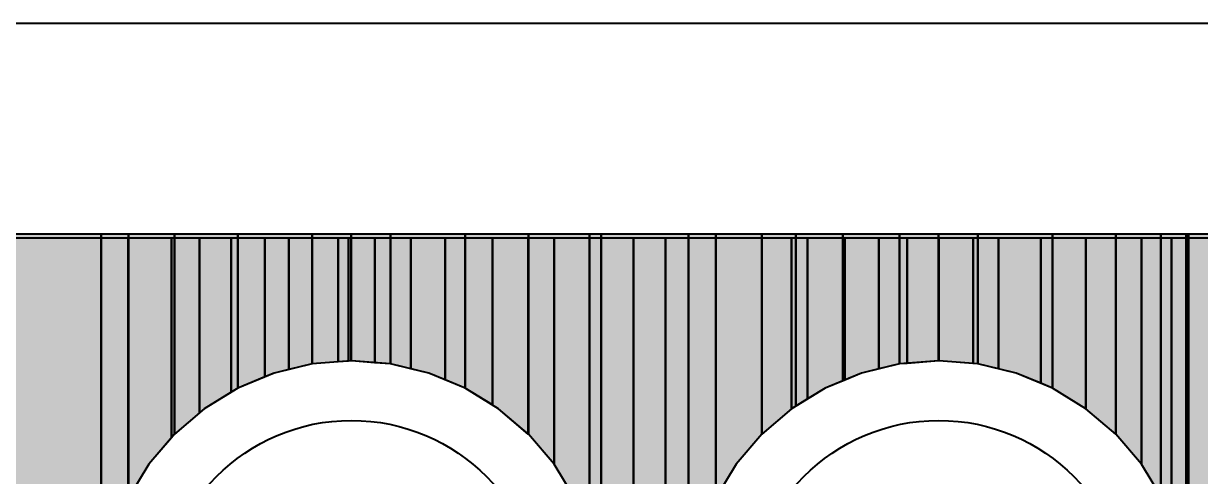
# Model space of a CAD drawing. Header units: millimetres. Extents: x 2 to 110, y 3 to 56.
# Drawn here: x 58.85 to 63.94, y 53.94 to 55.9 of the extents above; entities that cross this region are included whole.
import ezdxf

# ---------------------------------------------------------------- set-up
doc = ezdxf.new("R2010")
doc.units = ezdxf.units.MM
for name, color, linetype in [('bottom_copper', 7, 'Continuous'), ('bottom_silk', 7, 'Continuous'), ('outline', 7, 'Continuous'), ('top_copper', 7, 'Continuous'), ('top_silk', 7, 'Continuous')]:
    doc.layers.add(name, color=color, linetype=linetype)

# ---------------------------------------------------------------- blocks, each defined once
blk = doc.blocks.new('Block30709')
at = {"layer": 'bottom_copper', "lineweight": 40}
for points in [[(0, 50.82), (-0.085, 50.7848), (-0.161, 50.7383), (-0.161, 51.435), (0, 51.435), (0, 50.82)], [(0.1476, 50.868), (0.072, 50.8498), (0, 50.82), (0, 51.435), (0.1476, 51.435), (0.1476, 50.868)], [(0.2692, 50.892), (0.2372, 50.8895), (0.1476, 50.868), (0.1476, 51.435), (0.2692, 51.435), (0.2692, 50.892)], [(0.4066, 50.9028), (0.2692, 50.892), (0.2692, 51.435), (0.4066, 51.435), (0.4066, 50.9028)], [(0.5552, 50.8911), (0.4066, 50.9028), (0.4066, 51.435), (0.5552, 51.435), (0.5552, 50.8911)], [(0.6651, 50.8681), (0.576, 50.8895), (0.5552, 50.8911), (0.5552, 51.435), (0.6651, 51.435), (0.6651, 50.8681)], [(0.8472, 50.8059), (0.7412, 50.8498), (0.6651, 50.8681), (0.6651, 51.435), (0.8472, 51.435), (0.8472, 50.8059)], [(1.0431, 50.696), (0.8982, 50.7848), (0.8472, 50.8059), (0.8472, 51.435), (1.0431, 51.435), (1.0431, 50.696)], [(1.1723, 50.5857), (1.0431, 50.696), (1.0431, 51.435), (1.1723, 51.435), (1.1723, 50.5857)], [(1.2826, 50.4565), (1.1723, 50.5857), (1.1723, 51.435), (1.2826, 51.435), (1.2826, 50.4565)], [(1.4126, 50.2121), (1.3714, 50.3116), (1.2826, 50.4565), (1.2826, 51.435), (1.4126, 51.435), (1.4126, 50.2121)], [(1.4861, 49.82), (1.4761, 49.9894), (1.4364, 50.1546), (1.4126, 50.2121), (1.4126, 51.435), (1.4861, 51.435), (1.4861, 49.82)], [(1.5901, 24.0881), (1.4896, 24.0265), (1.4861, 24.0235), (1.4861, 51.435), (1.5901, 51.435), (1.5901, 24.0881)]]:
    blk.add_hatch(color=7, dxfattribs=at).paths.add_polyline_path(points, flags=0)
at = {"layer": 'bottom_copper', "color": 7, "lineweight": 40}
for points in [[(0, 50.82), (-0.085, 50.7848), (-0.161, 50.7383), (-0.161, 51.435), (0, 51.435), (0, 50.82)], [(0.1476, 50.868), (0.072, 50.8498), (0, 50.82), (0, 51.435), (0.1476, 51.435), (0.1476, 50.868)], [(0.2692, 50.892), (0.2372, 50.8895), (0.1476, 50.868), (0.1476, 51.435), (0.2692, 51.435), (0.2692, 50.892)], [(0.4066, 50.9028), (0.2692, 50.892), (0.2692, 51.435), (0.4066, 51.435), (0.4066, 50.9028)], [(0.5552, 50.8911), (0.4066, 50.9028), (0.4066, 51.435), (0.5552, 51.435), (0.5552, 50.8911)], [(0.6651, 50.8681), (0.576, 50.8895), (0.5552, 50.8911), (0.5552, 51.435), (0.6651, 51.435), (0.6651, 50.8681)], [(0.8472, 50.8059), (0.7412, 50.8498), (0.6651, 50.8681), (0.6651, 51.435), (0.8472, 51.435), (0.8472, 50.8059)], [(1.0431, 50.696), (0.8982, 50.7848), (0.8472, 50.8059), (0.8472, 51.435), (1.0431, 51.435), (1.0431, 50.696)], [(1.1723, 50.5857), (1.0431, 50.696), (1.0431, 51.435), (1.1723, 51.435), (1.1723, 50.5857)], [(1.2826, 50.4565), (1.1723, 50.5857), (1.1723, 51.435), (1.2826, 51.435), (1.2826, 50.4565)], [(1.4126, 50.2121), (1.3714, 50.3116), (1.2826, 50.4565), (1.2826, 51.435), (1.4126, 51.435), (1.4126, 50.2121)], [(1.4861, 49.82), (1.4761, 49.9894), (1.4364, 50.1546), (1.4126, 50.2121), (1.4126, 51.435), (1.4861, 51.435), (1.4861, 49.82)], [(1.5901, 24.0881), (1.4896, 24.0265), (1.4861, 24.0235), (1.4861, 51.435), (1.5901, 51.435), (1.5901, 24.0881)]]:
    blk.add_lwpolyline(points, close=True, dxfattribs=at)
blk = doc.blocks.new('Block32048')
at = {"layer": 'bottom_copper', "lineweight": 40}
for points in [[(0, 28.4395), (-0.1014, 28.4475), (-0.1031, 28.4474), (-0.1031, 28.9797), (0, 28.9797), (0, 28.4395)], [(0.1555, 28.4131), (0.068, 28.4342), (0, 28.4395), (0, 28.9797), (0.1555, 28.9797), (0.1555, 28.4131)], [(0.3033, 28.3654), (0.2332, 28.3945), (0.1555, 28.4131), (0.1555, 28.9797), (0.3033, 28.9797), (0.3033, 28.3654)], [(0.508, 28.2573), (0.3902, 28.3295), (0.3033, 28.3654), (0.3033, 28.9797), (0.508, 28.9797), (0.508, 28.2573)], [(0.6635, 28.1311), (0.5351, 28.2407), (0.508, 28.2573), (0.508, 28.9797), (0.6635, 28.9797), (0.6635, 28.1311)], [(0.7746, 28.0012), (0.6643, 28.1304), (0.6635, 28.1311), (0.6635, 28.9797), (0.7746, 28.9797), (0.7746, 28.0012)], [(0.9284, 27.6993), (0.8634, 27.8563), (0.7746, 28.0012), (0.7746, 28.9797), (0.9284, 28.9797), (0.9284, 27.6993)], [(0.9781, 27.3647), (0.9681, 27.5341), (0.9284, 27.6993), (0.9284, 28.9797), (0.9781, 28.9797), (0.9781, 27.3647)], [(1.1179, 16.9974), (1.0481, 16.9157), (0.9781, 16.8015), (0.9781, 28.9797), (1.1179, 28.9797), (1.1179, 16.9974)], [(1.2567, 17.1267), (1.152, 17.0373), (1.1179, 16.9974), (1.1179, 28.9797), (1.2567, 28.9797), (1.2567, 17.1267)], [(1.3558, 17.1916), (1.2736, 17.1412), (1.2567, 17.1267), (1.2567, 28.9797), (1.3558, 28.9797), (1.3558, 17.1916)], [(1.4738, 27.8563), (1.4088, 27.6993), (1.3691, 27.5341), (1.3558, 27.3647), (1.3558, 28.9797), (1.4738, 28.9797), (1.4738, 27.8563)], [(1.6729, 28.1304), (1.5626, 28.0012), (1.4738, 27.8563), (1.4738, 28.9797), (1.6729, 28.9797), (1.6729, 28.1304)], [(1.8021, 28.2407), (1.6729, 28.1304), (1.6729, 28.9797), (1.8021, 28.9797), (1.8021, 28.2407)], [(1.871, 28.283), (1.8021, 28.2407), (1.8021, 28.9797), (1.871, 28.9797), (1.871, 28.283)]]:
    blk.add_hatch(color=7, dxfattribs=at).paths.add_polyline_path(points, flags=0)
at = {"layer": 'bottom_copper', "color": 7, "lineweight": 40}
for points in [[(0, 28.4395), (-0.1014, 28.4475), (-0.1031, 28.4474), (-0.1031, 28.9797), (0, 28.9797), (0, 28.4395)], [(0.1555, 28.4131), (0.068, 28.4342), (0, 28.4395), (0, 28.9797), (0.1555, 28.9797), (0.1555, 28.4131)], [(0.3033, 28.3654), (0.2332, 28.3945), (0.1555, 28.4131), (0.1555, 28.9797), (0.3033, 28.9797), (0.3033, 28.3654)], [(0.508, 28.2573), (0.3902, 28.3295), (0.3033, 28.3654), (0.3033, 28.9797), (0.508, 28.9797), (0.508, 28.2573)], [(0.6635, 28.1311), (0.5351, 28.2407), (0.508, 28.2573), (0.508, 28.9797), (0.6635, 28.9797), (0.6635, 28.1311)], [(0.7746, 28.0012), (0.6643, 28.1304), (0.6635, 28.1311), (0.6635, 28.9797), (0.7746, 28.9797), (0.7746, 28.0012)], [(0.9284, 27.6993), (0.8634, 27.8563), (0.7746, 28.0012), (0.7746, 28.9797), (0.9284, 28.9797), (0.9284, 27.6993)], [(0.9781, 27.3647), (0.9681, 27.5341), (0.9284, 27.6993), (0.9284, 28.9797), (0.9781, 28.9797), (0.9781, 27.3647)], [(1.1179, 16.9974), (1.0481, 16.9157), (0.9781, 16.8015), (0.9781, 28.9797), (1.1179, 28.9797), (1.1179, 16.9974)], [(1.2567, 17.1267), (1.152, 17.0373), (1.1179, 16.9974), (1.1179, 28.9797), (1.2567, 28.9797), (1.2567, 17.1267)], [(1.3558, 17.1916), (1.2736, 17.1412), (1.2567, 17.1267), (1.2567, 28.9797), (1.3558, 28.9797), (1.3558, 17.1916)], [(1.4738, 27.8563), (1.4088, 27.6993), (1.3691, 27.5341), (1.3558, 27.3647), (1.3558, 28.9797), (1.4738, 28.9797), (1.4738, 27.8563)], [(1.6729, 28.1304), (1.5626, 28.0012), (1.4738, 27.8563), (1.4738, 28.9797), (1.6729, 28.9797), (1.6729, 28.1304)], [(1.8021, 28.2407), (1.6729, 28.1304), (1.6729, 28.9797), (1.8021, 28.9797), (1.8021, 28.2407)], [(1.871, 28.283), (1.8021, 28.2407), (1.8021, 28.9797), (1.871, 28.9797), (1.871, 28.283)]]:
    blk.add_lwpolyline(points, close=True, dxfattribs=at)
blk = doc.blocks.new('Block32662')
at = {"layer": 'bottom_copper', "lineweight": 40}
for points in [[(0, 0), (-2.181, -2.1811), (-3.4404, -2.1811), (-3.4404, 42.8669), (0, 42.8669), (0, 0)], [(0.1167, 41.7404), (0.053, 41.5865), (0.0133, 41.4213), (0, 41.2519), (0, 42.8669), (0.1167, 42.8669), (0.1167, 41.7404)], [(0.3042, 42.0025), (0.2068, 41.8884), (0.118, 41.7435), (0.1167, 41.7404), (0.1167, 42.8669), (0.3042, 42.8669), (0.3042, 42.0025)], [(0.4258, 42.1104), (0.3171, 42.0176), (0.3042, 42.0025), (0.3042, 42.8669), (0.4258, 42.8669), (0.4258, 42.1104)], [(0.5621, 42.1989), (0.4463, 42.1279), (0.4258, 42.1104), (0.4258, 42.8669), (0.5621, 42.8669), (0.5621, 42.1989)], [(0.7083, 42.2652), (0.5912, 42.2167), (0.5621, 42.1989), (0.5621, 42.8669), (0.7083, 42.8669), (0.7083, 42.2652)], [(0.8122, 42.2971), (0.7482, 42.2817), (0.7083, 42.2652), (0.7083, 42.8669), (0.8122, 42.8669), (0.8122, 42.2971)], [(1.0248, 42.3302), (0.9134, 42.3214), (0.8122, 42.2971), (0.8122, 42.8669), (1.0248, 42.8669), (1.0248, 42.3302)], [(1.0701, 42.3338), (1.0248, 42.3302), (1.0248, 42.8669), (1.0701, 42.8669), (1.0701, 42.3338)], [(1.0811, 42.3346), (1.0701, 42.3338), (1.0701, 42.8669), (1.0811, 42.8669), (1.0811, 42.3346)]]:
    blk.add_hatch(color=7, dxfattribs=at).paths.add_polyline_path(points, flags=0)
at = {"layer": 'bottom_copper', "color": 7, "lineweight": 40}
for points in [[(0, 0), (-2.181, -2.1811), (-3.4404, -2.1811), (-3.4404, 42.8669), (0, 42.8669), (0, 0)], [(0.1167, 41.7404), (0.053, 41.5865), (0.0133, 41.4213), (0, 41.2519), (0, 42.8669), (0.1167, 42.8669), (0.1167, 41.7404)], [(0.3042, 42.0025), (0.2068, 41.8884), (0.118, 41.7435), (0.1167, 41.7404), (0.1167, 42.8669), (0.3042, 42.8669), (0.3042, 42.0025)], [(0.4258, 42.1104), (0.3171, 42.0176), (0.3042, 42.0025), (0.3042, 42.8669), (0.4258, 42.8669), (0.4258, 42.1104)], [(0.5621, 42.1989), (0.4463, 42.1279), (0.4258, 42.1104), (0.4258, 42.8669), (0.5621, 42.8669), (0.5621, 42.1989)], [(0.7083, 42.2652), (0.5912, 42.2167), (0.5621, 42.1989), (0.5621, 42.8669), (0.7083, 42.8669), (0.7083, 42.2652)], [(0.8122, 42.2971), (0.7482, 42.2817), (0.7083, 42.2652), (0.7083, 42.8669), (0.8122, 42.8669), (0.8122, 42.2971)], [(1.0248, 42.3302), (0.9134, 42.3214), (0.8122, 42.2971), (0.8122, 42.8669), (1.0248, 42.8669), (1.0248, 42.3302)], [(1.0701, 42.3338), (1.0248, 42.3302), (1.0248, 42.8669), (1.0701, 42.8669), (1.0701, 42.3338)], [(1.0811, 42.3346), (1.0701, 42.3338), (1.0701, 42.8669), (1.0811, 42.8669), (1.0811, 42.3346)]]:
    blk.add_lwpolyline(points, close=True, dxfattribs=at)
blk = doc.blocks.new('Block113053')
at = {"layer": 'top_copper', "lineweight": 40}
for points in [[(0, 4.4247), (-0.1694, 4.438), (-0.1711, 4.4379), (-0.1711, 4.9862), (0, 4.9862), (0, 4.4247)], [(0.3222, 4.32), (0.1652, 4.385), (0, 4.4247), (0, 4.9862), (0.3222, 4.9862), (0.3222, 4.32)], [(0.5963, 4.1209), (0.4671, 4.2312), (0.3222, 4.32), (0.3222, 4.9862), (0.5963, 4.9862), (0.5963, 4.1209)], [(0.7914, 3.8533), (0.7066, 3.9917), (0.5963, 4.1209), (0.5963, 4.9862), (0.7914, 4.9862), (0.7914, 3.8533)], [(0.9001, 3.5246), (0.8604, 3.6898), (0.7954, 3.8468), (0.7914, 3.8533), (0.7914, 4.9862), (0.9001, 4.9862), (0.9001, 3.5246)], [(0.9101, 3.3552), (0.9001, 3.5246), (0.9001, 4.9862), (0.9101, 4.9862), (0.9101, 3.3552)], [(1.2878, -4.5898), (0.9101, -4.2121), (0.9101, 4.9862), (1.2878, 4.9862), (1.2878, -4.5898)]]:
    blk.add_hatch(color=7, dxfattribs=at).paths.add_polyline_path(points, flags=0)
at = {"layer": 'top_copper', "color": 7, "lineweight": 40}
for points in [[(0, 4.4247), (-0.1694, 4.438), (-0.1711, 4.4379), (-0.1711, 4.9862), (0, 4.9862), (0, 4.4247)], [(0.3222, 4.32), (0.1652, 4.385), (0, 4.4247), (0, 4.9862), (0.3222, 4.9862), (0.3222, 4.32)], [(0.5963, 4.1209), (0.4671, 4.2312), (0.3222, 4.32), (0.3222, 4.9862), (0.5963, 4.9862), (0.5963, 4.1209)], [(0.7914, 3.8533), (0.7066, 3.9917), (0.5963, 4.1209), (0.5963, 4.9862), (0.7914, 4.9862), (0.7914, 3.8533)], [(0.9001, 3.5246), (0.8604, 3.6898), (0.7954, 3.8468), (0.7914, 3.8533), (0.7914, 4.9862), (0.9001, 4.9862), (0.9001, 3.5246)], [(0.9101, 3.3552), (0.9001, 3.5246), (0.9001, 4.9862), (0.9101, 4.9862), (0.9101, 3.3552)], [(1.2878, -4.5898), (0.9101, -4.2121), (0.9101, 4.9862), (1.2878, 4.9862), (1.2878, -4.5898)]]:
    blk.add_lwpolyline(points, close=True, dxfattribs=at)
blk = doc.blocks.new('Block113367')
at = {"layer": 'top_copper', "lineweight": 40}
for points in [[(0, 3.672), (-0.1694, 3.6853), (-0.1711, 3.6852), (-0.1711, 4.2335), (0, 4.2335), (0, 3.672)], [(0.3222, 3.5673), (0.1652, 3.6323), (0, 3.672), (0, 4.2335), (0.3222, 4.2335), (0.3222, 3.5673)], [(0.5963, 3.3682), (0.4671, 3.4785), (0.3222, 3.5673), (0.3222, 4.2335), (0.5963, 4.2335), (0.5963, 3.3682)], [(0.8604, 2.9371), (0.7954, 3.0941), (0.7066, 3.239), (0.5963, 3.3682), (0.5963, 4.2335), (0.8604, 4.2335), (0.8604, 2.9371)], [(0.9101, 2.6025), (0.9001, 2.7719), (0.8604, 2.9371), (0.8604, 4.2335), (0.9101, 4.2335), (0.9101, 2.6025)], [(1.2878, 0), (0.9101, 0), (0.9101, 4.2335), (1.2878, 4.2335), (1.2878, 0)], [(1.4058, 3.0941), (1.3408, 2.9371), (1.3011, 2.7719), (1.2878, 2.6025), (1.2878, 4.2335), (1.4058, 4.2335), (1.4058, 3.0941)], [(1.6049, 3.3682), (1.4946, 3.239), (1.4058, 3.0941), (1.4058, 4.2335), (1.6049, 4.2335), (1.6049, 3.3682)], [(1.7521, 3.4895), (1.7341, 3.4785), (1.6049, 3.3682), (1.6049, 4.2335), (1.7521, 4.2335), (1.7521, 3.4895)], [(1.956, 3.5992), (1.879, 3.5673), (1.7521, 3.4895), (1.7521, 4.2335), (1.956, 4.2335), (1.956, 3.5992)], [(2.2012, 3.672), (2.036, 3.6323), (1.956, 3.5992), (1.956, 4.2335), (2.2012, 4.2335), (2.2012, 3.672)], [(2.3689, 3.6852), (2.2012, 3.672), (2.2012, 4.2335), (2.3689, 4.2335), (2.3689, 3.6852)], [(0.9101, 0), (0.8604, 0), (0.8604, 2.2679), (0.9001, 2.4331), (0.9101, 2.6025), (0.9101, 0)], [(1.4058, 0), (1.2878, 0), (1.2878, 2.6025), (1.3011, 2.4331), (1.3408, 2.2679), (1.4058, 2.1109), (1.4058, 0)], [(0.8604, 0), (0.5963, 0), (0.5963, 1.8368), (0.7066, 1.966), (0.7954, 2.1109), (0.8604, 2.2679), (0.8604, 0)], [(1.6049, -0.0025), (1.5506, 0.0018), (1.5282, 0), (1.4058, 0), (1.4058, 2.1109), (1.4946, 1.966), (1.6049, 1.8368), (1.6049, -0.0025)], [(0.5963, 0), (0.3222, 0), (0.3222, 1.6377), (0.4671, 1.7265), (0.5963, 1.8368), (0.5963, 0)], [(1.7521, -0.0364), (1.7277, -0.0263), (1.6403, -0.0053), (1.6049, -0.0025), (1.6049, 1.8368), (1.7341, 1.7265), (1.7521, 1.7155), (1.7521, -0.0364)], [(1.956, -0.1661), (1.8876, -0.1077), (1.8584, -0.0899), (1.8109, -0.0607), (1.7521, -0.0364), (1.7521, 1.7155), (1.879, 1.6377), (1.956, 1.6058), (1.956, -0.1661)], [(0.3222, 0), (0, 0), (0, 1.533), (0.1652, 1.5727), (0.3222, 1.6377), (0.3222, 0)], [(2.2012, -0.4139), (1.9705, -0.1832), (1.956, -0.1661), (1.956, 1.6058), (2.036, 1.5727), (2.2012, 1.533), (2.2012, -0.4139)], [(0, 0), (-0.1711, 0), (-0.1711, 1.5198), (-0.1694, 1.5197), (0, 1.533), (0, 0)], [(2.3689, -0.5816), (2.2012, -0.4139), (2.2012, 1.533), (2.3689, 1.5198), (2.3689, -0.5816)]]:
    blk.add_hatch(color=7, dxfattribs=at).paths.add_polyline_path(points, flags=0)
at = {"layer": 'top_copper', "color": 7, "lineweight": 40}
for points in [[(0, 3.672), (-0.1694, 3.6853), (-0.1711, 3.6852), (-0.1711, 4.2335), (0, 4.2335), (0, 3.672)], [(0.3222, 3.5673), (0.1652, 3.6323), (0, 3.672), (0, 4.2335), (0.3222, 4.2335), (0.3222, 3.5673)], [(0.5963, 3.3682), (0.4671, 3.4785), (0.3222, 3.5673), (0.3222, 4.2335), (0.5963, 4.2335), (0.5963, 3.3682)], [(0.8604, 2.9371), (0.7954, 3.0941), (0.7066, 3.239), (0.5963, 3.3682), (0.5963, 4.2335), (0.8604, 4.2335), (0.8604, 2.9371)], [(0.9101, 2.6025), (0.9001, 2.7719), (0.8604, 2.9371), (0.8604, 4.2335), (0.9101, 4.2335), (0.9101, 2.6025)], [(1.2878, 0), (0.9101, 0), (0.9101, 4.2335), (1.2878, 4.2335), (1.2878, 0)], [(1.4058, 3.0941), (1.3408, 2.9371), (1.3011, 2.7719), (1.2878, 2.6025), (1.2878, 4.2335), (1.4058, 4.2335), (1.4058, 3.0941)], [(1.6049, 3.3682), (1.4946, 3.239), (1.4058, 3.0941), (1.4058, 4.2335), (1.6049, 4.2335), (1.6049, 3.3682)], [(1.7521, 3.4895), (1.7341, 3.4785), (1.6049, 3.3682), (1.6049, 4.2335), (1.7521, 4.2335), (1.7521, 3.4895)], [(1.956, 3.5992), (1.879, 3.5673), (1.7521, 3.4895), (1.7521, 4.2335), (1.956, 4.2335), (1.956, 3.5992)], [(2.2012, 3.672), (2.036, 3.6323), (1.956, 3.5992), (1.956, 4.2335), (2.2012, 4.2335), (2.2012, 3.672)], [(2.3689, 3.6852), (2.2012, 3.672), (2.2012, 4.2335), (2.3689, 4.2335), (2.3689, 3.6852)], [(0.9101, 0), (0.8604, 0), (0.8604, 2.2679), (0.9001, 2.4331), (0.9101, 2.6025), (0.9101, 0)], [(1.4058, 0), (1.2878, 0), (1.2878, 2.6025), (1.3011, 2.4331), (1.3408, 2.2679), (1.4058, 2.1109), (1.4058, 0)], [(0.8604, 0), (0.5963, 0), (0.5963, 1.8368), (0.7066, 1.966), (0.7954, 2.1109), (0.8604, 2.2679), (0.8604, 0)], [(1.6049, -0.0025), (1.5506, 0.0018), (1.5282, 0), (1.4058, 0), (1.4058, 2.1109), (1.4946, 1.966), (1.6049, 1.8368), (1.6049, -0.0025)], [(0.5963, 0), (0.3222, 0), (0.3222, 1.6377), (0.4671, 1.7265), (0.5963, 1.8368), (0.5963, 0)], [(1.7521, -0.0364), (1.7277, -0.0263), (1.6403, -0.0053), (1.6049, -0.0025), (1.6049, 1.8368), (1.7341, 1.7265), (1.7521, 1.7155), (1.7521, -0.0364)], [(1.956, -0.1661), (1.8876, -0.1077), (1.8584, -0.0899), (1.8109, -0.0607), (1.7521, -0.0364), (1.7521, 1.7155), (1.879, 1.6377), (1.956, 1.6058), (1.956, -0.1661)], [(0.3222, 0), (0, 0), (0, 1.533), (0.1652, 1.5727), (0.3222, 1.6377), (0.3222, 0)], [(2.2012, -0.4139), (1.9705, -0.1832), (1.956, -0.1661), (1.956, 1.6058), (2.036, 1.5727), (2.2012, 1.533), (2.2012, -0.4139)], [(0, 0), (-0.1711, 0), (-0.1711, 1.5198), (-0.1694, 1.5197), (0, 1.533), (0, 0)], [(2.3689, -0.5816), (2.2012, -0.4139), (2.2012, 1.533), (2.3689, 1.5198), (2.3689, -0.5816)]]:
    blk.add_lwpolyline(points, close=True, dxfattribs=at)
blk = doc.blocks.new('Block114395')
at = {"layer": 'top_copper', "lineweight": 40}
for points in [[(5.7422, 8.458), (4.5034, 8.458), (4.481, 8.4598), (4.3913, 8.4527), (4.3039, 8.4317), (4.2207, 8.3973), (4.144, 8.3503), (4.144, 12.6915), (5.7422, 12.6915), (5.7422, 8.458)], [(5.8602, 11.5521), (5.7952, 11.3951), (5.7555, 11.2299), (5.7422, 11.0605), (5.7422, 12.6915), (5.8602, 12.6915), (5.8602, 11.5521)], [(6.0593, 11.8262), (5.949, 11.697), (5.8602, 11.5521), (5.8602, 12.6915), (6.0593, 12.6915), (6.0593, 11.8262)], [(6.3334, 12.0253), (6.1885, 11.9365), (6.0593, 11.8262), (6.0593, 12.6915), (6.3334, 12.6915), (6.3334, 12.0253)], [(6.6556, 12.13), (6.4904, 12.0903), (6.3334, 12.0253), (6.3334, 12.6915), (6.6556, 12.6915), (6.6556, 12.13)], [(6.8233, 12.1432), (6.6556, 12.13), (6.6556, 12.6915), (6.8233, 12.6915), (6.8233, 12.1432)]]:
    blk.add_hatch(color=7, dxfattribs=at).paths.add_polyline_path(points, flags=0)
at = {"layer": 'top_copper', "color": 7, "lineweight": 40}
for points in [[(5.7422, 8.458), (4.5034, 8.458), (4.481, 8.4598), (4.3913, 8.4527), (4.3039, 8.4317), (4.2207, 8.3973), (4.144, 8.3503), (4.144, 12.6915), (5.7422, 12.6915), (5.7422, 8.458)], [(5.8602, 11.5521), (5.7952, 11.3951), (5.7555, 11.2299), (5.7422, 11.0605), (5.7422, 12.6915), (5.8602, 12.6915), (5.8602, 11.5521)], [(6.0593, 11.8262), (5.949, 11.697), (5.8602, 11.5521), (5.8602, 12.6915), (6.0593, 12.6915), (6.0593, 11.8262)], [(6.3334, 12.0253), (6.1885, 11.9365), (6.0593, 11.8262), (6.0593, 12.6915), (6.3334, 12.6915), (6.3334, 12.0253)], [(6.6556, 12.13), (6.4904, 12.0903), (6.3334, 12.0253), (6.3334, 12.6915), (6.6556, 12.6915), (6.6556, 12.13)], [(6.8233, 12.1432), (6.6556, 12.13), (6.6556, 12.6915), (6.8233, 12.6915), (6.8233, 12.1432)]]:
    blk.add_lwpolyline(points, close=True, dxfattribs=at)

msp = doc.modelspace()

# ---------------------------------------------------------------- linework, layer by layer
at = {"layer": 'bottom_copper', "color": 7, "lineweight": 40}
for p, q in [((55.7468, 54.973), (60.2683, 54.973)), ((60.2683, 54.4407), (60.2683, 54.973)), ((60.2683, 54.973), (62.2424, 54.973)), ((60.2683, 54.973), (60.2683, 54.4407)), ((62.2424, 54.2763), (62.2424, 54.973)), ((62.2424, 54.973), (65.3483, 54.973)), ((62.2424, 54.973), (62.2424, 54.2763)), ((60.1006, 54.4275), (59.9354, 54.3878)), ((60.2683, 54.4407), (60.1006, 54.4275)), ((60.27, 54.4408), (60.2683, 54.4407)), ((60.4394, 54.4275), (60.27, 54.4408)), ((60.6046, 54.3878), (60.4394, 54.4275)), ((62.6406, 54.4275), (62.4754, 54.3878)), ((62.81, 54.4408), (62.6406, 54.4275)), ((62.9794, 54.4275), (62.81, 54.4408)), ((63.1446, 54.3878), (62.9794, 54.4275)), ((59.9354, 54.3878), (59.7784, 54.3228)), ((60.7616, 54.3228), (60.6046, 54.3878)), ((62.4754, 54.3878), (62.3184, 54.3228)), ((63.3016, 54.3228), (63.1446, 54.3878)), ((59.7784, 54.3228), (59.6335, 54.234)), ((60.9065, 54.234), (60.7616, 54.3228)), ((62.3184, 54.3228), (62.2424, 54.2763)), ((63.4465, 54.234), (63.3016, 54.3228)), ((62.2424, 54.2763), (62.1735, 54.234)), ((59.6335, 54.234), (59.5043, 54.1237)), ((61.0357, 54.1237), (60.9065, 54.234)), ((62.1735, 54.234), (62.0443, 54.1237)), ((63.5757, 54.1237), (63.4465, 54.234)), ((59.5043, 54.1237), (59.394, 53.9945)), ((61.146, 53.9945), (61.0357, 54.1237)), ((62.0443, 54.1237), (61.934, 53.9945)), ((63.686, 53.9945), (63.5757, 54.1237)), ((59.394, 53.9945), (59.3052, 53.8496)), ((61.2348, 53.8496), (61.146, 53.9945)), ((61.934, 53.9945), (61.8452, 53.8496)), ((63.7748, 53.8496), (63.686, 53.9945))]:
    msp.add_line(p, q, dxfattribs=at)
for centre in [(60.27, 53.358), (62.81, 53.358)]:
    msp.add_ellipse(centre, major_axis=(0.8255, 0), ratio=1, dxfattribs=at)
at = {"layer": 'bottom_silk', "color": 7, "lineweight": 40}
msp.add_line((110.054, 55.898), (2.104, 55.898), dxfattribs=at)
at = {"layer": 'outline', "color": 7, "lineweight": 40}
msp.add_line((110.054, 55.898), (2.104, 55.898), dxfattribs=at)
at = {"layer": 'top_copper', "color": 7, "lineweight": 40}
for p, q in [((53.3298, 54.989), (60.2683, 54.989)), ((60.2683, 54.4407), (60.2683, 54.989)), ((60.2683, 54.989), (62.8083, 54.989)), ((60.2683, 54.989), (60.2683, 54.4407)), ((62.8083, 54.4407), (62.8083, 54.989)), ((62.8083, 54.989), (65.3483, 54.989)), ((62.8083, 54.989), (62.8083, 54.4407)), ((60.1006, 54.4275), (59.9354, 54.3878)), ((60.2683, 54.4407), (60.1006, 54.4275)), ((60.27, 54.4408), (60.2683, 54.4407)), ((60.4394, 54.4275), (60.27, 54.4408)), ((60.6046, 54.3878), (60.4394, 54.4275)), ((62.6406, 54.4275), (62.4754, 54.3878)), ((62.8083, 54.4407), (62.6406, 54.4275)), ((62.81, 54.4408), (62.8083, 54.4407)), ((62.9794, 54.4275), (62.81, 54.4408)), ((63.1446, 54.3878), (62.9794, 54.4275)), ((59.9354, 54.3878), (59.7784, 54.3228)), ((60.7616, 54.3228), (60.6046, 54.3878)), ((62.4754, 54.3878), (62.3184, 54.3228)), ((63.3016, 54.3228), (63.1446, 54.3878)), ((59.7784, 54.3228), (59.6335, 54.234)), ((60.9065, 54.234), (60.7616, 54.3228)), ((62.3184, 54.3228), (62.1735, 54.234)), ((63.4465, 54.234), (63.3016, 54.3228)), ((59.6335, 54.234), (59.5043, 54.1237)), ((61.0357, 54.1237), (60.9065, 54.234)), ((62.1735, 54.234), (62.0443, 54.1237)), ((63.5757, 54.1237), (63.4465, 54.234)), ((59.5043, 54.1237), (59.394, 53.9945)), ((61.146, 53.9945), (61.0357, 54.1237)), ((62.0443, 54.1237), (61.934, 53.9945)), ((63.686, 53.9945), (63.5757, 54.1237)), ((59.394, 53.9945), (59.3052, 53.8496)), ((61.2348, 53.8496), (61.146, 53.9945)), ((61.934, 53.9945), (61.8452, 53.8496)), ((63.7748, 53.8496), (63.686, 53.9945))]:
    msp.add_line(p, q, dxfattribs=at)
for centre in [(60.27, 53.358), (62.81, 53.358)]:
    msp.add_ellipse(centre, major_axis=(0.8255, 0), ratio=1, dxfattribs=at)
at = {"layer": 'top_silk', "color": 7, "lineweight": 40}
msp.add_line((110.054, 55.898), (2.104, 55.898), dxfattribs=at)

# ---------------------------------------------------------------- block references
at = {"layer": 'bottom_copper'}
for name, p in [('Block32662', (59.1872, 12.1061)), ('Block32048', (60.3714, 25.9933)), ('Block30709', (62.4034, 3.538))]:
    msp.add_blockref(name, p, dxfattribs=at)
at = {"layer": 'top_copper'}
for name, p in [('Block114395', (53.445, 42.2975)), ('Block113367', (60.4394, 50.7555)), ('Block113053', (62.9794, 50.0028))]:
    msp.add_blockref(name, p, dxfattribs=at)

doc.saveas('drawing.dxf')
